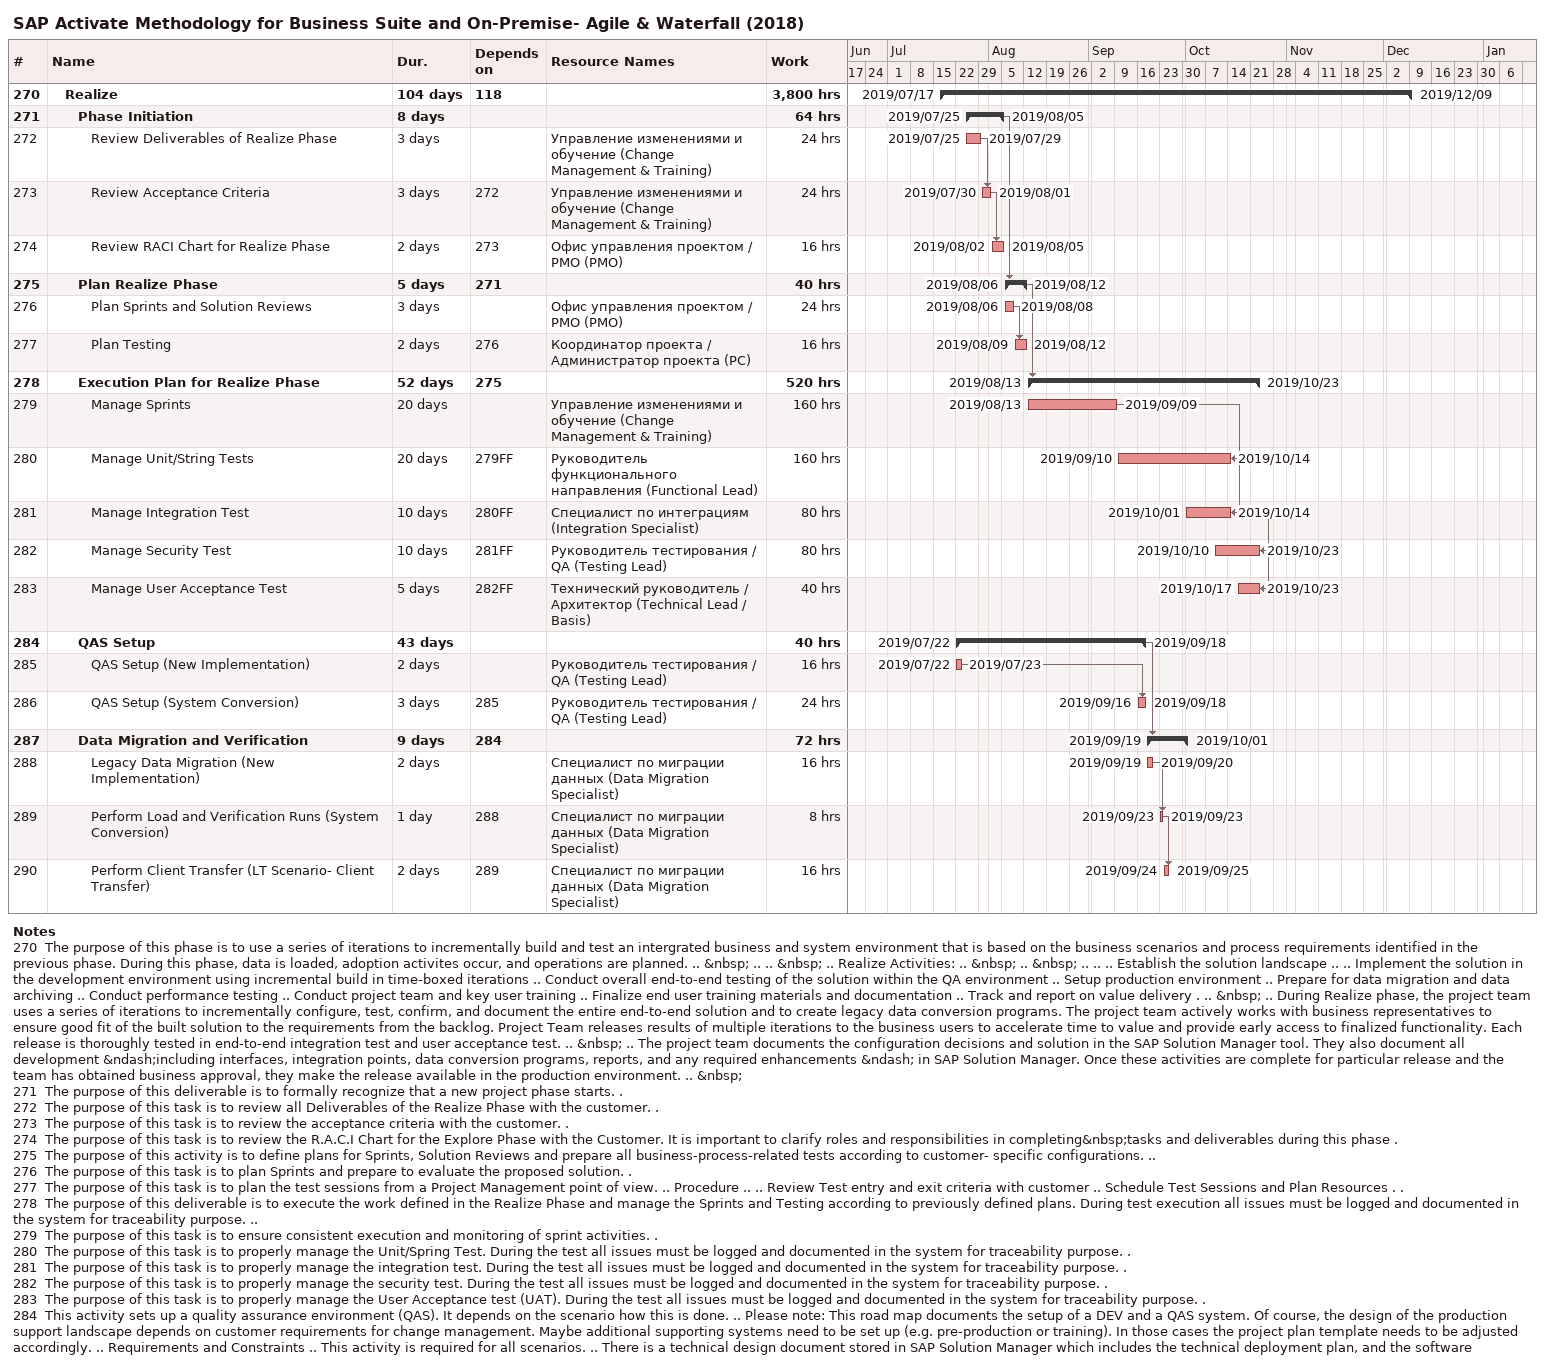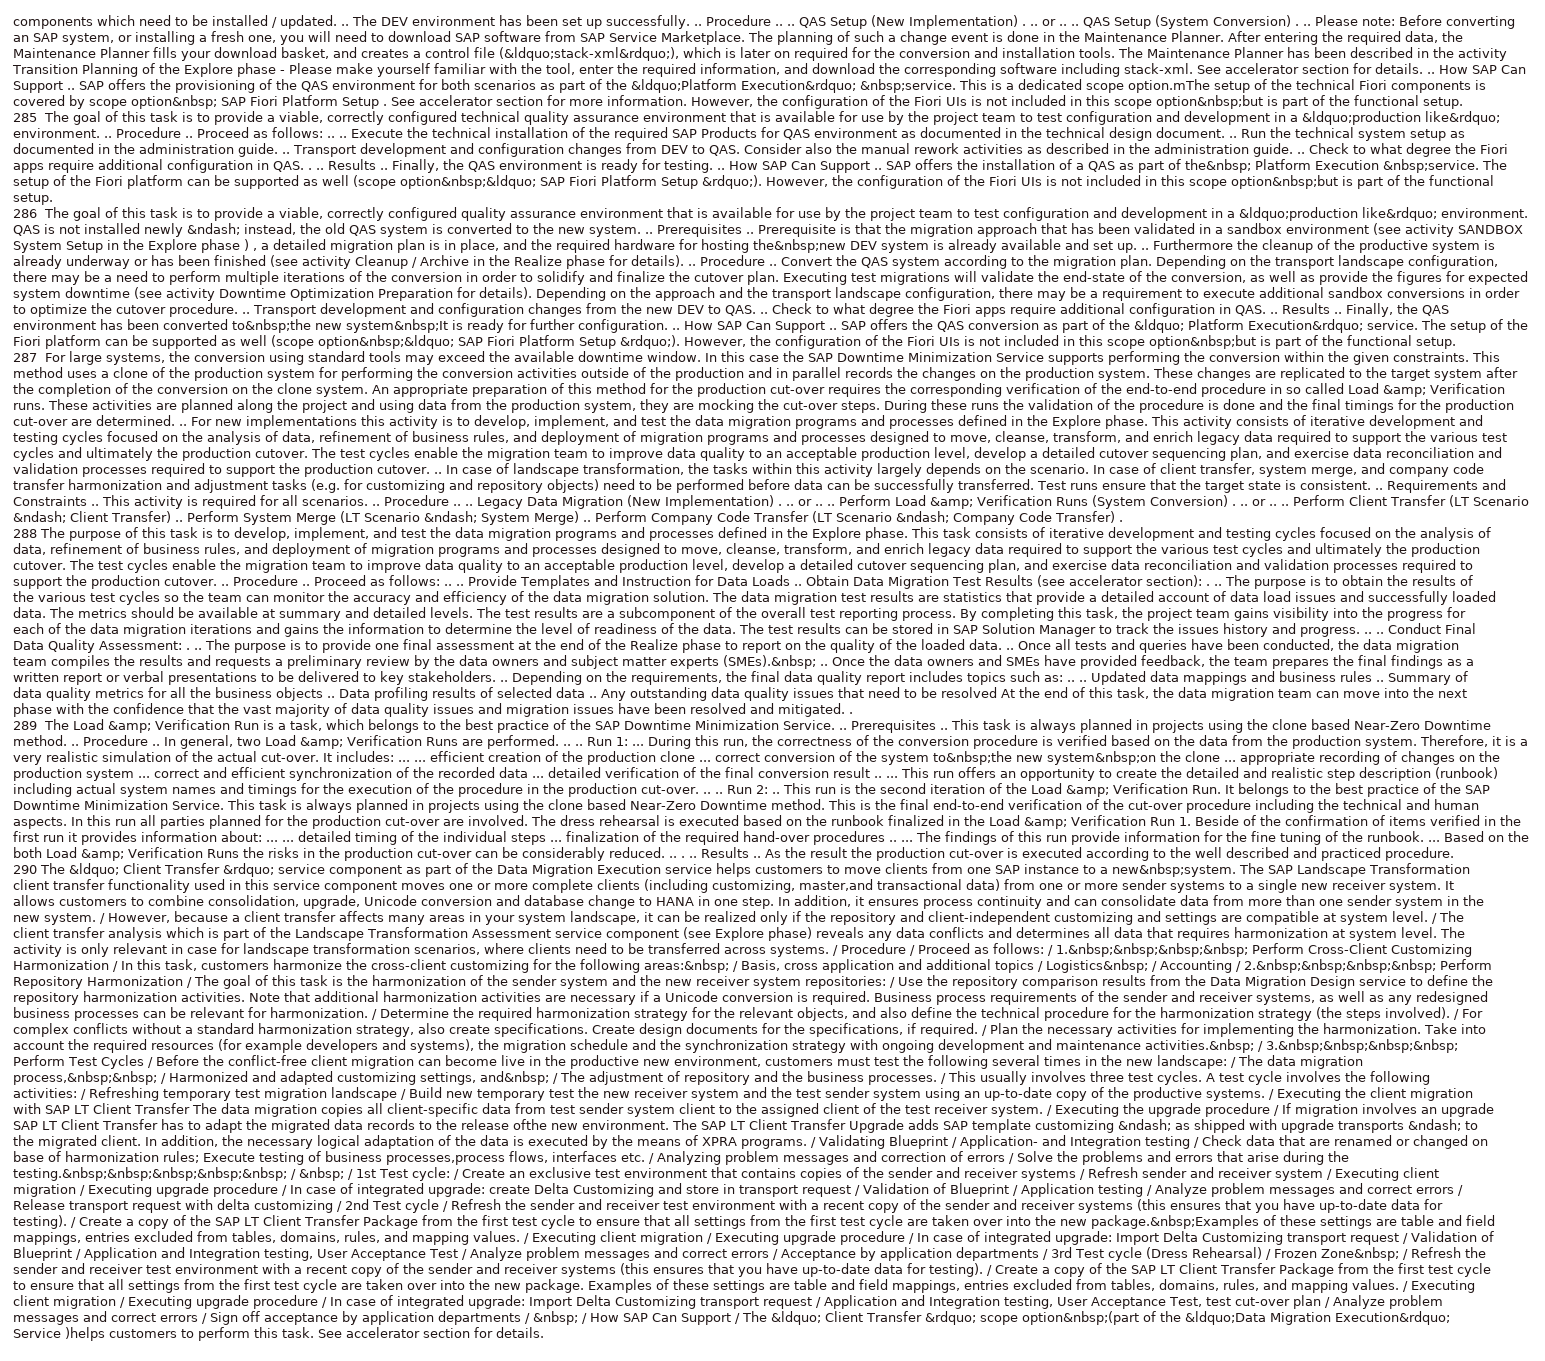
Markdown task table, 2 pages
SAP Activate Methodology for Business Suite and On-Premise- Agile & Waterfall (2018)

| ID | Level | Task | Duration | Start | Finish | Predecessors | Resources | Work (h) |
|---|---|---|---|---|---|---|---|---|
| 270 | 2 | **Realize** | 104d | 2019-07-17 | 2019-12-09 | 118 |  | 3800 |
| 271 | 3 | **Phase Initiation** | 8d | 2019-07-25 | 2019-08-05 |  |  | 64 |
| 272 | 4 | Review Deliverables of Realize Phase | 3d | 2019-07-25 | 2019-07-29 |  | Управление изменениями и обучение (Change Management & Training) | 24 |
| 273 | 4 | Review Acceptance Criteria | 3d | 2019-07-30 | 2019-08-01 | 272 | Управление изменениями и обучение (Change Management & Training) | 24 |
| 274 | 4 | Review RACI Chart for Realize Phase | 2d | 2019-08-02 | 2019-08-05 | 273 | Офис управления проектом / PMO (PMO) | 16 |
| 275 | 3 | **Plan Realize Phase** | 5d | 2019-08-06 | 2019-08-12 | 271 |  | 40 |
| 276 | 4 | Plan Sprints and Solution Reviews | 3d | 2019-08-06 | 2019-08-08 |  | Офис управления проектом / PMO (PMO) | 24 |
| 277 | 4 | Plan Testing | 2d | 2019-08-09 | 2019-08-12 | 276 | Координатор проекта / Администратор проекта (PC) | 16 |
| 278 | 3 | **Execution Plan for Realize Phase** | 52d | 2019-08-13 | 2019-10-23 | 275 |  | 520 |
| 279 | 4 | Manage Sprints | 20d | 2019-08-13 | 2019-09-09 |  | Управление изменениями и обучение (Change Management & Training) | 160 |
| 280 | 4 | Manage Unit/String Tests | 20d | 2019-09-10 | 2019-10-14 | 279FF | Руководитель функционального направления (Functional Lead) | 160 |
| 281 | 4 | Manage Integration Test | 10d | 2019-10-01 | 2019-10-14 | 280FF | Специалист по интеграциям (Integration Specialist) | 80 |
| 282 | 4 | Manage Security Test | 10d | 2019-10-10 | 2019-10-23 | 281FF | Руководитель тестирования / QA (Testing Lead) | 80 |
| 283 | 4 | Manage User Acceptance Test | 5d | 2019-10-17 | 2019-10-23 | 282FF | Технический руководитель / Архитектор (Technical Lead / Basis) | 40 |
| 284 | 3 | **QAS Setup** | 43d | 2019-07-22 | 2019-09-18 |  |  | 40 |
| 285 | 4 | QAS Setup (New Implementation) | 2d | 2019-07-22 | 2019-07-23 |  | Руководитель тестирования / QA (Testing Lead) | 16 |
| 286 | 4 | QAS Setup (System Conversion) | 3d | 2019-09-16 | 2019-09-18 | 285 | Руководитель тестирования / QA (Testing Lead) | 24 |
| 287 | 3 | **Data Migration and Verification** | 9d | 2019-09-19 | 2019-10-01 | 284 |  | 72 |
| 288 | 4 | Legacy Data Migration (New Implementation) | 2d | 2019-09-19 | 2019-09-20 |  | Специалист по миграции данных (Data Migration Specialist) | 16 |
| 289 | 4 | Perform Load and Verification Runs (System Conversion) | 1d | 2019-09-23 | 2019-09-23 | 288 | Специалист по миграции данных (Data Migration Specialist) | 8 |
| 290 | 4 | Perform Client Transfer (LT Scenario- Client Transfer) | 2d | 2019-09-24 | 2019-09-25 | 289 | Специалист по миграции данных (Data Migration Specialist) | 16 |

Notes
- 270: The purpose of this phase is to use a series of iterations to incrementally build and test an intergrated business and system environment that is based on the business scenarios and process requirements identified in the previous phase. During this phase, data is loaded, adoption activites occur, and operations are planned. .. &nbsp; .. .. &nbsp; .. Realize Activities: .. &nbsp; .. &nbsp; .. .. .. Establish the solution landscape .. .. Implement the solution in the development environment using incremental build in time-boxed iterations .. Conduct overall end-to-end testing of the solution within the QA environment .. Setup production environment .. Prepare for data migration and data archiving .. Conduct performance testing .. Conduct project team and key user training .. Finalize end user training materials and documentation .. Track and report on value delivery . .. &nbsp; .. During Realize phase, the project team uses a series of iterations to incrementally configure, test, confirm, and document the entire end-to-end solution and to create legacy data conversion programs. The project team actively works with business representatives to ensure good fit of the built solution to the requirements from the backlog. Project Team releases results of multiple iterations to the business users to accelerate time to value and provide early access to finalized functionality. Each release is thoroughly tested in end-to-end integration test and user acceptance test. .. &nbsp; .. The project team documents the configuration decisions and solution in the SAP Solution Manager tool. They also document all development &ndash;including interfaces, integration points, data conversion programs, reports, and any required enhancements &ndash; in SAP Solution Manager. Once these activities are complete for particular release and the team has obtained business approval, they make the release available in the production environment. .. &nbsp;
- 271: The purpose of this deliverable is to formally recognize that a new project phase starts. .
- 272: The purpose of this task is to review all Deliverables of the Realize Phase with the customer. .
- 273: The purpose of this task is to review the acceptance criteria with the customer. .
- 274: The purpose of this task is to review the R.A.C.I Chart for the Explore Phase with the Customer. It is important to clarify roles and responsibilities in completing&nbsp;tasks and deliverables during this phase .
- 275: The purpose of this activity is to define plans for Sprints, Solution Reviews and prepare all business-process-related tests according to customer- specific configurations. ..
- 276: The purpose of this task is to plan Sprints and prepare to evaluate the proposed solution. .
- 277: The purpose of this task is to plan the test sessions from a Project Management point of view. .. Procedure .. .. Review Test entry and exit criteria with customer .. Schedule Test Sessions and Plan Resources . .
- 278: The purpose of this deliverable is to execute the work defined in the Realize Phase and manage the Sprints and Testing according to previously defined plans. During test execution all issues must be logged and documented in the system for traceability purpose. ..
- 279: The purpose of this task is to ensure consistent execution and monitoring of sprint activities. .
- 280: The purpose of this task is to properly manage the Unit/Spring Test. During the test all issues must be logged and documented in the system for traceability purpose. .
- 281: The purpose of this task is to properly manage the integration test. During the test all issues must be logged and documented in the system for traceability purpose. .
- 282: The purpose of this task is to properly manage the security test. During the test all issues must be logged and documented in the system for traceability purpose. .
- 283: The purpose of this task is to properly manage the User Acceptance test (UAT). During the test all issues must be logged and documented in the system for traceability purpose. .
- 284: This activity sets up a quality assurance environment (QAS). It depends on the scenario how this is done. .. Please note: This road map documents the setup of a DEV and a QAS system. Of course, the design of the production support landscape depends on customer requirements for change management. Maybe additional supporting systems need to be set up (e.g. pre-production or training). In those cases the project plan template needs to be adjusted accordingly. .. Requirements and Constraints .. This activity is required for all scenarios. .. There is a technical design document stored in SAP Solution Manager which includes the technical deployment plan, and the software components which need to be installed / updated. .. The DEV environment has been set up successfully. .. Procedure .. .. QAS Setup (New Implementation) . .. or .. .. QAS Setup (System Conversion) . .. Please note: Before converting an SAP system, or installing a fresh one, you will need to download SAP software from SAP Service Marketplace. The planning of such a change event is done in the Maintenance Planner. After entering the required data, the Maintenance Planner fills your download basket, and creates a control file (&ldquo;stack-xml&rdquo;), which is later on required for the conversion and installation tools. The Maintenance Planner has been described in the activity Transition Planning of the Explore phase - Please make yourself familiar with the tool, enter the required information, and download the corresponding software including stack-xml. See accelerator section for details. .. How SAP Can Support .. SAP offers the provisioning of the QAS environment for both scenarios as part of the &ldquo;Platform Execution&rdquo; &nbsp;service. This is a dedicated scope option.mThe setup of the technical Fiori components is covered by scope option&nbsp; SAP Fiori Platform Setup . See accelerator section for more information. However, the configuration of the Fiori UIs is not included in this scope option&nbsp;but is part of the functional setup.
- 285: The goal of this task is to provide a viable, correctly configured technical quality assurance environment that is available for use by the project team to test configuration and development in a &ldquo;production like&rdquo; environment. .. Procedure .. Proceed as follows: .. .. Execute the technical installation of the required SAP Products for QAS environment as documented in the technical design document. .. Run the technical system setup as documented in the administration guide. .. Transport development and configuration changes from DEV to QAS. Consider also the manual rework activities as described in the administration guide. .. Check to what degree the Fiori apps require additional configuration in QAS. . .. Results .. Finally, the QAS environment is ready for testing. .. How SAP Can Support .. SAP offers the installation of a QAS as part of the&nbsp; Platform Execution &nbsp;service. The setup of the Fiori platform can be supported as well (scope option&nbsp;&ldquo; SAP Fiori Platform Setup &rdquo;). However, the configuration of the Fiori UIs is not included in this scope option&nbsp;but is part of the functional setup.
- 286: The goal of this task is to provide a viable, correctly configured quality assurance environment that is available for use by the project team to test configuration and development in a &ldquo;production like&rdquo; environment. QAS is not installed newly &ndash; instead, the old QAS system is converted to the new system. .. Prerequisites .. Prerequisite is that the migration approach that has been validated in a sandbox environment (see activity SANDBOX System Setup in the Explore phase ) , a detailed migration plan is in place, and the required hardware for hosting the&nbsp;new DEV system is already available and set up. .. Furthermore the cleanup of the productive system is already underway or has been finished (see activity Cleanup / Archive in the Realize phase for details). .. Procedure .. Convert the QAS system according to the migration plan. Depending on the transport landscape configuration, there may be a need to perform multiple iterations of the conversion in order to solidify and finalize the cutover plan. Executing test migrations will validate the end-state of the conversion, as well as provide the figures for expected system downtime (see activity Downtime Optimization Preparation for details). Depending on the approach and the transport landscape configuration, there may be a requirement to execute additional sandbox conversions in order to optimize the cutover procedure. .. Transport development and configuration changes from the new DEV to QAS. .. Check to what degree the Fiori apps require additional configuration in QAS. .. Results .. Finally, the QAS environment has been converted to&nbsp;the new system&nbsp;It is ready for further configuration. .. How SAP Can Support .. SAP offers the QAS conversion as part of the &ldquo; Platform Execution&rdquo; service. The setup of the Fiori platform can be supported as well (scope option&nbsp;&ldquo; SAP Fiori Platform Setup &rdquo;). However, the configuration of the Fiori UIs is not included in this scope option&nbsp;but is part of the functional setup.
- 287: For large systems, the conversion using standard tools may exceed the available downtime window. In this case the SAP Downtime Minimization Service supports performing the conversion within the given constraints. This method uses a clone of the production system for performing the conversion activities outside of the production and in parallel records the changes on the production system. These changes are replicated to the target system after the completion of the conversion on the clone system. An appropriate preparation of this method for the production cut-over requires the corresponding verification of the end-to-end procedure in so called Load &amp; Verification runs. These activities are planned along the project and using data from the production system, they are mocking the cut-over steps. During these runs the validation of the procedure is done and the final timings for the production cut-over are determined. .. For new implementations this activity is to develop, implement, and test the data migration programs and processes defined in the Explore phase. This activity consists of iterative development and testing cycles focused on the analysis of data, refinement of business rules, and deployment of migration programs and processes designed to move, cleanse, transform, and enrich legacy data required to support the various test cycles and ultimately the production cutover. The test cycles enable the migration team to improve data quality to an acceptable production level, develop a detailed cutover sequencing plan, and exercise data reconciliation and validation processes required to support the production cutover. .. In case of landscape transformation, the tasks within this activity largely depends on the scenario. In case of client transfer, system merge, and company code transfer harmonization and adjustment tasks (e.g. for customizing and repository objects) need to be performed before data can be successfully transferred. Test runs ensure that the target state is consistent. .. Requirements and Constraints .. This activity is required for all scenarios. .. Procedure .. .. Legacy Data Migration (New Implementation) . .. or .. .. Perform Load &amp; Verification Runs (System Conversion) . .. or .. .. Perform Client Transfer (LT Scenario &ndash; Client Transfer) .. Perform System Merge (LT Scenario &ndash; System Merge) .. Perform Company Code Transfer (LT Scenario &ndash; Company Code Transfer) .
- 288: The purpose of this task is to develop, implement, and test the data migration programs and processes defined in the Explore phase. This task consists of iterative development and testing cycles focused on the analysis of data, refinement of business rules, and deployment of migration programs and processes designed to move, cleanse, transform, and enrich legacy data required to support the various test cycles and ultimately the production cutover. The test cycles enable the migration team to improve data quality to an acceptable production level, develop a detailed cutover sequencing plan, and exercise data reconciliation and validation processes required to support the production cutover. .. Procedure .. Proceed as follows: .. .. Provide Templates and Instruction for Data Loads .. Obtain Data Migration Test Results (see accelerator section): . .. The purpose is to obtain the results of the various test cycles so the team can monitor the accuracy and efficiency of the data migration solution. The data migration test results are statistics that provide a detailed account of data load issues and successfully loaded data. The metrics should be available at summary and detailed levels. The test results are a subcomponent of the overall test reporting process. By completing this task, the project team gains visibility into the progress for each of the data migration iterations and gains the information to determine the level of readiness of the data. The test results can be stored in SAP Solution Manager to track the issues history and progress. .. .. Conduct Final Data Quality Assessment: . .. The purpose is to provide one final assessment at the end of the Realize phase to report on the quality of the loaded data. .. Once all tests and queries have been conducted, the data migration team compiles the results and requests a preliminary review by the data owners and subject matter experts (SMEs).&nbsp; .. Once the data owners and SMEs have provided feedback, the team prepares the final findings as a written report or verbal presentations to be delivered to key stakeholders. .. Depending on the requirements, the final data quality report includes topics such as: .. .. Updated data mappings and business rules .. Summary of data quality metrics for all the business objects .. Data profiling results of selected data .. Any outstanding data quality issues that need to be resolved At the end of this task, the data migration team can move into the next phase with the confidence that the vast majority of data quality issues and migration issues have been resolved and mitigated. .
- 289: The Load &amp; Verification Run is a task, which belongs to the best practice of the SAP Downtime Minimization Service. .. Prerequisites .. This task is always planned in projects using the clone based Near-Zero Downtime method. .. Procedure .. In general, two Load &amp; Verification Runs are performed. .. .. Run 1: ... During this run, the correctness of the conversion procedure is verified based on the data from the production system. Therefore, it is a very realistic simulation of the actual cut-over. It includes: ... ... efficient creation of the production clone ... correct conversion of the system to&nbsp;the new system&nbsp;on the clone ... appropriate recording of changes on the production system ... correct and efficient synchronization of the recorded data ... detailed verification of the final conversion result .. ... This run offers an opportunity to create the detailed and realistic step description (runbook) including actual system names and timings for the execution of the procedure in the production cut-over. .. .. Run 2: .. This run is the second iteration of the Load &amp; Verification Run. It belongs to the best practice of the SAP Downtime Minimization Service. This task is always planned in projects using the clone based Near-Zero Downtime method. This is the final end-to-end verification of the cut-over procedure including the technical and human aspects. In this run all parties planned for the production cut-over are involved. The dress rehearsal is executed based on the runbook finalized in the Load &amp; Verification Run 1. Beside of the confirmation of items verified in the first run it provides information about: ... ... detailed timing of the individual steps ... finalization of the required hand-over procedures .. ... The findings of this run provide information for the fine tuning of the runbook. ... Based on the both Load &amp; Verification Runs the risks in the production cut-over can be considerably reduced. .. . .. Results .. As the result the production cut-over is executed according to the well described and practiced procedure.
- 290: The &ldquo; Client Transfer &rdquo; service component as part of the Data Migration Execution service helps customers to move clients from one SAP instance to a new&nbsp;system. The SAP Landscape Transformation client transfer functionality used in this service component moves one or more complete clients (including customizing, master,and transactional data) from one or more sender systems to a single new receiver system. It allows customers to combine consolidation, upgrade, Unicode conversion and database change to HANA in one step. In addition, it ensures process continuity and can consolidate data from more than one sender system in the new system. / However, because a client transfer affects many areas in your system landscape, it can be realized only if the repository and client-independent customizing and settings are compatible at system level. / The client transfer analysis which is part of the Landscape Transformation Assessment service component (see Explore phase) reveals any data conflicts and determines all data that requires harmonization at system level. The activity is only relevant in case for landscape transformation scenarios, where clients need to be transferred across systems. / Procedure / Proceed as follows: / 1.&nbsp;&nbsp;&nbsp;&nbsp; Perform Cross-Client Customizing Harmonization / In this task, customers harmonize the cross-client customizing for the following areas:&nbsp; / Basis, cross application and additional topics / Logistics&nbsp; / Accounting / 2.&nbsp;&nbsp;&nbsp;&nbsp; Perform Repository Harmonization / The goal of this task is the harmonization of the sender system and the new receiver system repositories: / Use the repository comparison results from the Data Migration Design service to define the repository harmonization activities. Note that additional harmonization activities are necessary if a Unicode conversion is required. Business process requirements of the sender and receiver systems, as well as any redesigned business processes can be relevant for harmonization. / Determine the required harmonization strategy for the relevant objects, and also define the technical procedure for the harmonization strategy (the steps involved). / For complex conflicts without a standard harmonization strategy, also create specifications. Create design documents for the specifications, if required. / Plan the necessary activities for implementing the harmonization. Take into account the required resources (for example developers and systems), the migration schedule and the synchronization strategy with ongoing development and maintenance activities.&nbsp; / 3.&nbsp;&nbsp;&nbsp;&nbsp; Perform Test Cycles / Before the conflict-free client migration can become live in the productive new environment, customers must test the following several times in the new landscape: / The data migration process,&nbsp;&nbsp; / Harmonized and adapted customizing settings, and&nbsp; / The adjustment of repository and the business processes. / This usually involves three test cycles. A test cycle involves the following activities: / Refreshing temporary test migration landscape / Build new temporary test the new receiver system and the test sender system using an up-to-date copy of the productive systems. / Executing the client migration with SAP LT Client Transfer The data migration copies all client-specific data from test sender system client to the assigned client of the test receiver system. / Executing the upgrade procedure / If migration involves an upgrade SAP LT Client Transfer has to adapt the migrated data records to the release ofthe new environment. The SAP LT Client Transfer Upgrade adds SAP template customizing &ndash; as shipped with upgrade transports &ndash; to the migrated client. In addition, the necessary logical adaptation of the data is executed by the means of XPRA programs. / Validating Blueprint / Application- and Integration testing / Check data that are renamed or changed on base of harmonization rules; Execute testing of business processes,process flows, interfaces etc. / Analyzing problem messages and correction of errors / Solve the problems and errors that arise during the testing.&nbsp;&nbsp;&nbsp;&nbsp;&nbsp; / &nbsp; / 1st Test cycle: / Create an exclusive test environment that contains copies of the sender and receiver systems / Refresh sender and receiver system / Executing client migration / Executing upgrade procedure / In case of integrated upgrade: create Delta Customizing and store in transport request / Validation of Blueprint / Application testing / Analyze problem messages and correct errors / Release transport request with delta customizing / 2nd Test cycle / Refresh the sender and receiver test environment with a recent copy of the sender and receiver systems (this ensures that you have up-to-date data for testing). / Create a copy of the SAP LT Client Transfer Package from the first test cycle to ensure that all settings from the first test cycle are taken over into the new package.&nbsp;Examples of these settings are table and field mappings, entries excluded from tables, domains, rules, and mapping values. / Executing client migration / Executing upgrade procedure / In case of integrated upgrade: Import Delta Customizing transport request / Validation of Blueprint / Application and Integration testing, User Acceptance Test / Analyze problem messages and correct errors / Acceptance by application departments / 3rd Test cycle (Dress Rehearsal) / Frozen Zone&nbsp; / Refresh the sender and receiver test environment with a recent copy of the sender and receiver systems (this ensures that you have up-to-date data for testing). / Create a copy of the SAP LT Client Transfer Package from the first test cycle to ensure that all settings from the first test cycle are taken over into the new package. Examples of these settings are table and field mappings, entries excluded from tables, domains, rules, and mapping values. / Executing client migration / Executing upgrade procedure / In case of integrated upgrade: Import Delta Customizing transport request / Application and Integration testing, User Acceptance Test, test cut-over plan / Analyze problem messages and correct errors / Sign off acceptance by application departments / &nbsp; / How SAP Can Support / The &ldquo; Client Transfer &rdquo; scope option&nbsp;(part of the &ldquo;Data Migration Execution&rdquo; Service )helps customers to perform this task. See accelerator section for details.
